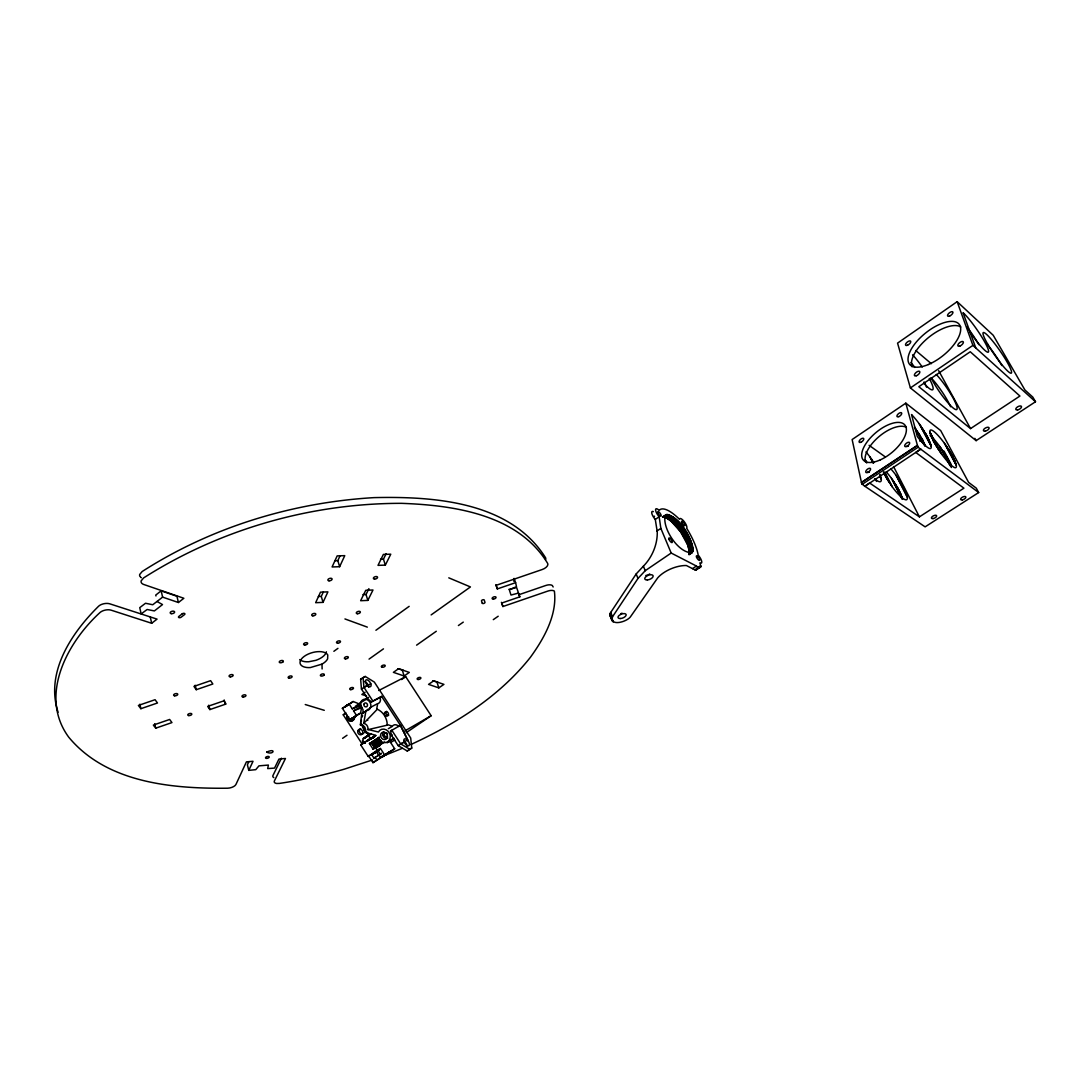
<?xml version="1.0" encoding="UTF-8"?>
<svg xmlns="http://www.w3.org/2000/svg" width="1090" height="1090" viewBox="0 0 1090 1090"><rect width="100%" height="100%" fill="white"/><g stroke="black" fill="none" stroke-linecap="round" stroke-linejoin="round"><path stroke-width="1.5" d="M411.761 748.053L409.731 749.28L400.698 743.911L391.787 730.191L390.506 731.077L391.719 735.655L398.177 745.628L407.21 750.983L411.761 748.053L410.698 738.012L374.333 682.068L365.245 676.454L360.64 679.261L361.444 689.044L367.957 699.072L371.458 701.892L381.582 696.374L400.384 725.313L398.708 726.458A4.605 4.006 61.3 0 0 392.332 726.226L387.209 724.496A15.464 13.393 62.1 0 0 377.304 709.222L363.706 723.406L365.913 710.993L368.447 708.95M665.377 514.971C661.412 527.574 678.62 553.815 692.136 552.644C695.529 541.471 675.882 508.458 662.815 516.755M692.763 551.499L688.894 554.115L689.112 550.586L687.599 544.809L680.664 531.975L671.113 521.183L666.344 517.954L663.088 517.137L666.93 514.48M700.775 566.201L699.93 562.835A6.022 1.948 55.8 0 0 701.66 561.241A6.022 1.948 55.8 0 0 698.2 555.151A43.341 14.184 55.4 0 0 686.686 528.269A5.941 1.907 55.4 0 0 683.989 521.333A5.941 1.907 55.4 0 0 679.492 519.317A37.823 12.317 55.5 0 0 659.123 510.379A6.118 2.003 55.2 0 0 655.567 509.834A6.118 2.003 55.2 0 0 659.15 516.742L660.84 528.364L671.181 553.039L696.415 566.037C701.401 570.969 703.595 561.214 695.188 569.988L686.373 565.519A22.331 10.75 -22.4 0 0 657.638 577.959L630.837 616.259C627.772 621.75 609.582 626.954 612.485 616.831L637.991 578.436L645.226 570.697L671.181 553.039M364.455 738.543L368.502 735.246M374.32 747.154L373.843 745.737M361.281 721.798L361.349 720.177M379.947 743.693L379.511 742.154L380.001 744.075L380.383 743.339M653.387 511.646A6.118 2.017 55.2 0 0 651.834 513.485A6.118 2.017 55.2 0 0 655.281 519.44L657.256 531.852A39.349 30.929 -62.9 0 1 643.386 566.201L636.179 573.953L610.754 612.403L609.841 614.883L610.931 617.035M378.734 739.756C384.906 741.636 378.584 747.209 374.292 746.95L374.32 746.391M374.347 745.996L374.292 746.95M393.585 738.312L388.19 741.99L389.702 741.105L394.689 748.789L384.552 754.798L380.451 748.476L368.229 756.487L360.681 744.824L375.628 735.26L365.205 732.385L365.736 730.082L364.837 727.18L363.106 725.49L360.395 724.836L361.717 713.8L365.913 710.993M361.717 713.8L363.038 713.105L362.984 709.386A5.818 5.041 62.9 0 1 360.79 702.341L361.049 701.728A5.818 5.041 62.9 0 1 364.578 699.262L365.886 699.303A5.818 5.041 62.9 0 1 370.764 706.811L370.328 708.037M376.69 708.977L377.699 703.704A4.592 3.992 62.9 0 0 379.906 697.532L381.582 696.374M378.693 738.38L369.496 743.693L379.279 737.399L369.496 743.693L372.971 749.048C380.492 744.606 379.783 745.151 378.584 739.851M378.407 744.824C376.254 751.133 369.047 742.276 375.11 742.658M378.312 741.159L379.252 742.304M360.64 713.064L361.607 706.606L353.528 710.83L356.43 715.285L360.64 713.064L349.876 719.85L342.369 708.268L353.146 701.51L360.667 704.481L352.247 708.841L348.909 703.677M381.418 743.38L374.701 746.718M379.197 737.426L378.216 737.739A7.003 6.077 61.3 0 0 387.713 741.8A7.003 6.077 61.3 0 0 388.122 731.281A7.003 6.077 61.3 0 0 378.434 732.03L367.861 729.442A4.646 4.019 62.1 0 0 363.965 723.433L363.706 723.406M375.764 746.636L375.287 744.375L373.366 742.944M363.27 738.516L362.507 741.009L363.828 743.039L370.423 738.516L368.216 735.123L363.27 738.516L369.101 734.96L366.826 736.281M326.401 651.806L325.965 653.06A14.456 7.262 -15.8 0 1 315.95 660.308L308.715 661.766A14.456 7.262 -15.8 0 1 299.696 659.573M346.239 706.061L345.04 706.674L349.413 703.69M362.629 715.694L362.016 717.111M376.214 741.077C375.232 745.328 384.756 744.565 376.132 747.44M323.022 602.375L327.913 591.856L320.487 592.17L315.637 602.702L323.022 602.375L321.291 596.394L323.376 591.884M339.63 566.705L344.767 555.641L337.178 555.886L332.082 566.964L339.63 566.705L337.818 560.642L339.93 556.05M373.311 742.535L375.723 740.873L375.628 742.018M248.806 761.76L247.389 764.799L248.779 770.371L255.769 769.663L258.943 765.861L268.399 765.057L267.677 768.586L274.544 768.096L278.958 759.049L285.471 758.49L274.408 780.917A6.308 2.82 -15.3 0 0 276.656 783.478L279.49 783.41A256.981 129.247 -15.7 0 0 344.44 769.118L372.657 759.907M248.779 770.371L253.03 761.283L246.422 761.856L235.944 784.446A6.431 2.875 -14.5 0 1 227.715 788.206C172.152 788.833 106.697 782.988 68.725 737.181C38.504 696.047 67.035 642.691 99.762 612.757A7.862 4.183 -11.5 0 1 102.651 610.918L103.863 610.455A7.862 4.183 -11.5 0 1 111.248 610.209L151.687 623.276L157.042 619.12L109.886 603.86A7.834 4.197 -11.4 0 0 102.514 604.092L101.302 604.541A7.834 4.197 -11.4 0 0 98.427 606.394C71.3 633.167 45.072 672.653 58.097 712.233M391.719 735.655L392.087 734.878M281.438 758.19L273.004 775.426A6.295 2.834 -15.3 0 0 273.835 777.606M356.157 715.844L353.76 717.452L355.98 715.939M157.096 601.517L162.519 604.582L154.385 610.931L147.15 609.487L141.155 613.929L139.752 607.648L145.515 603.26L152.75 604.746L162.614 597.129L178.419 602.511L183.869 598.274L143.73 584.472A7.93 4.333 -12.2 0 1 141.169 580.834L143.648 577.891C220.098 529.209 310.909 503.253 401.502 503.335C453.971 505.229 517.954 514.426 547.684 563.435A6.962 3.57 -20.4 0 1 542.166 569.539L496.182 585.303L497.326 588.927L515.611 582.659L514.071 578.395M367.834 600.399L372.998 589.99L365.75 590.289L360.627 600.713L367.834 600.399L366.036 594.5L368.897 588.668M385.342 565.111L390.779 554.183L383.38 554.415L377.998 565.369L385.342 565.111L383.462 559.143L386.16 553.666M378.72 737.971L373.298 741.227M374.456 736.908L367.603 740.778L375.301 735.709M360.395 724.836L361.226 723.556M378.448 750.588L375.232 752.618L378.23 750.56M375.573 741.813C377.917 749.225 385.465 740.423 374.987 747.468M384.361 755.343L390.247 751.664L381.568 757.346L389.307 752.168M869.057 471.752L868.853 471.956A2.575 2.153 -51.7 0 1 868.117 472.379L867.776 472.379A2.97 1.417 -40.5 0 1 866.305 470.376A2.97 1.417 -40.5 0 1 870.447 468.577A2.97 1.417 -40.5 0 1 867.708 472.406L868.349 472.243A2.97 1.417 -40.5 0 0 869.057 471.752L868.117 472.379M906.934 446.491A3.011 1.444 -39.7 0 0 908.147 445.728L907.929 445.933A2.616 2.18 -49 0 1 907.193 446.369L906.839 446.369A3.011 1.431 -39.2 0 1 904.973 444.856A3.011 1.431 -39.2 0 1 909.074 442.281A3.011 1.431 -39.2 0 1 908.038 445.592L908.038 445.606M384.634 742.058L372.971 749.048L375.573 746.882M178.419 602.511L176.921 596.257L161.143 590.835L155.734 595.099L155.979 595.971M333.867 651.302L337.941 648.359M375.914 630.265L409.159 606.353M378.789 737.848L373.08 741.582M369.047 659.109L383.462 648.85M431.136 614.91L470.444 586.938L448.78 577.836M365.245 676.454L360.64 679.261M416.598 645.157L436.3 631.26M375.9 746.65L380.233 743.584L374.551 743.516M361.444 689.044L367.371 685.365L368.066 685.992A4.047 2.017 54.8 0 0 370.9 684.098L370.559 683.226A4.047 2.017 54.8 0 0 365.94 679.956A4.047 2.017 54.8 0 0 367.371 685.365M458.399 625.537L463.277 622.118M365.068 692.245L361.88 694.48L366.526 695.965M350.544 703.336L353.146 701.51M397.796 668.838L402.987 670.009M362.044 743.857L343.241 714.808L345.911 712.928M355.286 706.375L367.33 697.941M358.324 704.535L361.553 702.273M363.733 700.747L368.529 697.382M357.847 705.966L360.449 704.154M404.131 676.018L409.295 672.407L398.586 668.701L393.408 672.339L404.131 676.018L402.387 670.418M401.57 679.547L405.698 676.658L431.149 715.721L406.134 732.752M493.293 619.651L498.198 616.231M349.876 719.85L356.43 715.285M363.038 713.105L366.553 710.666M957.156 301.671L897.561 343.132L910.395 387.931L976.122 440.646L1035.5 401.747L1032.816 397.114L1024.913 389.975L993.235 335.284L957.156 301.671L972.907 345.38L1035.5 401.747M378.557 745.151L380.614 743.721M655.281 519.44L659.15 516.742M342.601 738.312L347.002 735.26M662.652 517.178L666.494 514.521M663.565 517.137L667.393 514.48M664.069 517.191L667.898 514.548M664.587 517.314L668.429 514.657M665.145 517.478L668.988 514.821M665.731 517.682L669.56 515.039M666.344 517.954L670.173 515.311M666.971 518.268L670.854 515.652M667.611 518.636L671.44 515.992M668.279 519.058L672.108 516.415M668.974 519.521L672.789 516.878M669.669 520.025L673.497 517.396M670.377 520.584L674.206 517.941M432.662 680.882L437.635 681.999M656.929 531.062L660.84 528.364M671.113 521.183L674.928 518.54M671.849 521.81L675.664 519.181M672.585 522.492L676.399 519.862M673.334 523.214L677.149 520.584M674.083 523.963L677.898 521.333M674.833 524.74L678.648 522.124M438.807 687.885L443.903 684.384L433.684 680.855L428.574 684.384L438.807 687.885L437.049 682.394M675.582 525.557L679.397 522.941M676.331 526.402L680.146 523.786M677.081 527.288L680.896 524.658M677.817 528.187L681.631 525.557M678.539 529.1L682.367 526.484M679.261 530.04L683.076 527.424M679.969 531.007L683.784 528.378M680.664 531.975L684.479 529.359M681.332 532.956L685.16 530.353M681.986 533.964L685.814 531.348M682.626 534.958L686.455 532.342M348.609 704.535L349.236 704.099L346.034 705.843M683.253 535.967L687.068 533.351M381.228 743.612L372.971 749.048L375.451 747.359L377.358 750.274L380.451 748.476M683.839 536.975L687.667 534.372M684.411 537.983L688.24 535.381M684.956 538.991L688.785 536.389M387.127 742.862L393.953 738.216M685.474 540L689.302 537.384M368.229 756.487L377.358 750.274M381.146 753.653L373.925 758.122L371.758 754.784L377.917 750.588L380.083 753.939L378.87 754.771L380.614 757.468L383.503 755.792L372.971 762.659L368.325 755.493M910.395 387.931L972.907 345.38M685.964 540.981L689.793 538.378M371.758 754.784L378.993 750.329M381.064 753.612L377.78 755.751M686.414 541.962L690.256 539.359M686.85 542.929L690.679 540.327M687.245 543.883L691.074 541.267M687.599 544.809L691.442 542.207M373.925 758.122L375.137 757.305L376.895 759.989M687.926 545.722L691.769 543.106M688.212 546.608L692.055 543.992M688.471 547.466L692.313 544.85M688.689 548.297L692.531 545.681M380.614 757.468L384.552 754.798M398.177 745.628L407.674 739.797L400.384 725.313L390.506 731.077M688.866 549.087L692.722 546.485M394.689 748.789L372.971 762.659M689.003 549.851L692.859 547.248M920.709 449.148L864.806 486.358L861.7 483.633L852.135 439.529L905.817 403.15L940.697 430.591L968.615 482.393L976.299 488.17L978.67 492.544L925.124 526.851L864.779 486.208L869.616 483.006L919.415 516.851L963.914 488.184L915.736 452.445L920.709 449.148L978.67 492.544M689.112 550.586L692.968 547.97M689.18 551.281L693.036 548.665M689.193 551.935L693.049 549.319M689.18 552.548L693.036 549.932M689.125 553.107L692.995 550.491M689.03 553.638L692.899 551.022M688.73 554.551L692.6 551.922M689.275 554.674L692.136 552.644M906.839 446.369L908.147 445.728M374.865 736.35L375.655 735.818L370.614 738.952M692.518 568.653L696.415 566.037M698.186 567.836L700.788 566.105M695.297 570.016L700.761 566.405M695.393 570.043L700.693 566.759M695.747 570.097L700.475 567.168M372.971 749.048L380.955 743.734M919.783 441.15L922.576 439.297M917.358 445.36L861.386 482.543L917.453 445.483L905.817 403.15M862.081 484.396L918.121 447.213L920.75 449.298M970.536 428.602L1019.927 396.038L970.25 351.757L918.829 386.705L970.536 428.602L938.64 370.655M346.811 705.721L348.16 704.849M374.006 736.908L371.676 738.38L374.429 736.745M376.363 739.156L378.571 737.78M407.21 750.983L409.254 749.743M372.371 737.957L374.224 736.854M381.568 757.346L387.945 753.299M369.496 743.693L374.061 741.009M375.682 740.055L378.244 738.543L377.276 739.183M378.87 754.771L381.473 753.245M375.369 740.233L377.808 738.652M367.603 740.778L372.181 738.094M371.744 738.339L373.489 737.317M375.232 752.618L378.898 750.288M375.151 740.396L375.927 739.947M374.252 740.873L378.244 738.543L377.562 738.87M390.656 742.44L394.921 739.96M373.27 737.494L374.047 737.044M381.527 743.039L375.873 746.296L380.233 743.584L374.933 743.911M404.962 730.859L431.149 715.721M696.319 569.988L696.892 568.49M373.38 745.805L379.061 742.549L375.151 742.889M380.941 741.132L373.461 745.628L372.794 744.715L374.102 745.696M381.214 741.636L375.56 744.879L376.636 744.579M373.747 746.241L381.418 742.14M374.647 746.486L379.702 742.917M375.791 745.982L381.514 742.617M372.303 744.497L378.353 741.064L374.388 742.236M373.816 743.884L380.206 740.287M373.829 746.064L372.181 744.334M374.197 744.238L380.601 740.682M373.243 745.424L378.611 741.8M373.121 742.372L377.045 740.614M372.821 743.176L379.048 739.701M372.671 743.475L379.415 739.783M372.617 743.857L378.298 740.614M373.475 743.598L379.81 739.974M367.289 740.287L370.423 738.516M373.611 736.785L375.805 735.559M388.326 728.679L392.141 726.526M360.681 744.824L363.828 743.039M368.216 735.123L370.954 733.597M368.025 735.518L368.856 735.042M365.504 737.14L368.284 735.587M367.78 729.7L387.209 725.177M364.482 737.971L367.194 736.472M369.851 707.723L377.358 703.759M356.253 715.803L354.536 716.839A3.992 3.447 62.8 0 1 351.389 720.831M353.76 717.452L355.64 716.307M400.698 743.911L404.199 742.058A4.06 2.03 56.2 0 0 408.478 745.887A4.06 2.03 56.2 0 0 408.382 741.323L400.384 725.313M379.906 697.532L371.458 701.892M375.859 745.873L380.233 743.584L375.287 744.375M343.241 714.808L344.822 713.977M378.748 690.515L405.698 676.658M347.179 705.067L349.631 703.813M345.04 706.674L347.547 705.257M342.369 708.268L346.634 706.088M322 664.123L310.337 667.571A14.483 7.235 -15.8 0 1 300.077 661.848L300.513 660.472A14.483 7.235 -15.8 0 1 310.623 653.128L313.062 652.406A14.483 7.235 -15.8 0 1 327.763 654.981L327.627 658.851A14.483 7.235 -15.8 0 1 322 664.123L322.122 668.974M513.881 581.365L514.221 579.212M372.807 700.965L363.924 687.286L370.804 683.839M368.338 685.583L368.093 684.956A4.033 2.03 54.8 0 0 364.918 681.659M410.862 744.538C455.865 723.883 499.329 696.551 530.394 657.311C544.033 638.508 557.399 614.733 554.374 591.08A6.772 3.379 -20.3 0 0 547.902 591.066L502.885 606.531L501.4 602.307M402.196 748.38L381.582 756.678M375.764 745.383L380.233 743.584L377.658 744.307M376.977 740.764L378.353 740.233M352.247 708.841L360.899 705.502M353.528 710.83L361.975 707.574M375.573 741.568L377.413 740.914M140.855 708.691L157.491 702.982L155.066 699.712L138.389 705.434L140.855 708.691L139.874 704.195M196.241 689.697L212.836 684.002L210.629 680.664L193.966 686.387L196.241 689.697L195.178 685.229M519.058 594.663L545.831 585.466A6.758 3.393 -20.3 0 1 552.303 585.494L553.161 586.979M515.611 582.659L516.496 586.624L509.371 589.908L510.992 595.045L518.35 593.124L519.807 596.843L501.781 603.029L502.885 606.531M155.707 728.175L171.961 722.588L169.645 719.468L153.336 725.068L155.707 728.175L154.726 723.746M209.852 709.576L226.066 704.004L223.954 700.816L207.672 706.402L209.852 709.576L208.79 705.189M376.609 742.058L377.508 741.827M378.216 737.739L379.02 737.521M377.603 741.772L378.503 741.554L372.535 744.865M374.388 742.644L376.568 742.889M374.32 742.685L373.775 742.835M374.851 742.808L373.747 743.012L374.619 742.944M375.532 742.672L378.748 742.058M375.737 742.562L377.889 742.222M379.061 742.549L374.143 743.216L379.429 742.985L375.205 743.448M366.812 732.167L365.205 732.385M318.348 596.53L321.291 596.394M362.929 594.622L366.036 594.5M366.567 710.544L366.771 710.544A5.818 5.041 62.9 0 0 370.3 708.078M375.11 743.503L379.824 743.339M334.807 560.737L337.818 560.642M380.533 559.238L383.462 559.143M378.87 745.233L379.797 745.328L377.59 744.552M378.23 744.947L379.797 745.328M305.255 704.535L324.275 710.312M344.944 618.943L367.33 627.131M379.483 745.138L377.453 743.98M377.74 744.129L376.772 743.407M369.837 734.987L364.728 730.995L361.73 725.054M376.513 743.23L375.955 741.241M869.098 445.32L885.148 456.805M915.723 350.517L931.323 363.692M408.382 741.323L407.115 739.81A4.06 2.03 56.2 0 0 403.927 741.186L404.199 742.058M508.921 589.322L516.646 587.605L519.807 596.843M890.966 469A22.386 4.878 55.8 0 1 896.048 475.308L903.855 487.789L907.357 497.312A22.386 4.878 55.8 0 1 892.315 486.93L883.54 472.501M886.374 472.038A22.359 4.932 55.8 0 1 891.47 478.346L898.337 489.083L902.302 498.212L893.95 481.875M865.978 451.887A22.945 5.137 55.6 0 1 869.929 456.901L873.69 462.378M866.55 461.819L865.256 460.021L866.768 463.018M944.471 443.357L952.469 455.933L956.325 465.389A22.686 4.265 55.7 0 1 941.828 454.38L933.68 441.532L929.92 432.103A22.686 4.265 55.7 0 1 944.471 443.357L956.325 465.389M930.111 435.401A22.658 4.319 55.7 0 1 939.771 446.464L947.741 459.04L951.366 467.528M919.265 423.86L927.413 436.736L931.201 446.3A23.258 4.496 55.5 0 1 917.29 436.518L911.513 414.541A23.258 4.496 55.5 0 1 919.265 423.86L931.201 446.3M918.271 432.621L925.451 446.151L914.456 427.076L923.175 443.535M378.012 741.323L377.658 740.819M378.707 741.745L379.129 742.372L378.939 741.609M376.541 751.991L378.693 755.329M974.842 438.33L976.122 440.646M951.516 454.203L953.341 457.596M949.376 450.606L954.786 460.675M948.205 448.78L955.358 462.051M946.992 446.941L955.794 463.305M945.752 445.129L956.121 464.422M944.063 451.137L951.202 464.476M945.752 455.525L949.376 462.283M944.649 453.713L950.044 463.781M942.278 450.047L951.039 466.411M941.038 448.235L950.562 466.043M939.771 446.464L949.99 465.553M929.92 432.103L941.828 454.38M930.097 433.043L940.52 452.554M930.397 434.147L939.253 450.701M930.833 435.387L938.013 448.835M931.378 436.763L936.828 446.955M932.808 439.842L934.648 443.289M925.396 433.139L929.062 440.033M923.08 429.419L930.288 442.949M921.84 427.539L930.724 444.202M920.573 425.686L931.024 445.333M921.636 438.166L923.462 441.627M919.456 434.501L924.892 444.747M917.044 430.754L924.402 444.638M915.764 428.901L924.688 445.742M918.121 447.213L917.453 445.483M893.541 466.547L919.415 516.851M901.934 484.287L905.409 491.045M899.727 480.663L906.539 493.92M898.542 478.851L906.934 495.187M897.315 477.066L907.207 496.318M896.048 475.308L907.357 497.312M897.329 487.298L900.79 494.056M896.266 485.5L901.416 495.555M895.135 483.688L901.921 496.945M892.724 480.091L902.575 499.343M891.47 478.346L901.961 498.879M884.753 472.093L892.315 486.93M884.917 473.142L891.034 485.132M884.412 472.774L889.781 483.306M884.004 472.488L888.568 481.453M883.69 472.311L887.41 479.586M883.527 472.27L886.32 477.747M871.223 458.699L873.526 463.223M879.644 475.294L881.306 479.314A22.945 5.137 55.6 0 1 874.602 478.728M869.929 456.901L872.967 462.869M879.794 476.33L881.306 479.314M643.386 566.201L645.226 570.697M636.179 573.953L637.991 578.436M368.093 684.956L368.434 685.828A4.033 2.03 54.8 0 1 368.611 687.368M610.754 612.403L612.485 616.831M610.373 613.057L612.09 617.485M610.209 613.37L611.94 617.798M610.087 613.684L613.18 621.791M609.978 613.997L612.893 621.627M609.869 614.596L611.844 619.788M609.855 615.169L612.212 621.055M970.073 332.191L963.042 312.653A25.233 3.556 55.1 0 1 981.967 337.287A25.233 3.556 55.1 0 1 987.295 352.07A25.233 3.556 55.1 0 1 970.073 332.191L975.809 347.983M880.052 474.491L881.183 478.319M495.827 584.662L497.326 588.927M875.842 479.014L876.455 481.439M379.729 742.903L380.001 744.075M224.172 699.971L225.249 704.358M161.143 590.835L162.614 597.129M150.27 617.049L151.687 623.276M363.106 677.517L363.924 687.286M986.069 342.996A24.579 3.461 55.3 0 1 987.445 344.631M988.153 345.503A24.579 3.461 55.3 0 1 1001.86 365.559M912.044 366.799A31.842 14.333 -38.9 0 1 915.477 351.934L916.227 350.762A31.842 14.333 -38.9 0 1 960.835 326.932M929.252 378.394A24.866 4.36 55.2 0 1 923.911 383.298M912.589 354.795A24.866 4.36 55.2 0 1 922.222 367.017M911.036 362.561A24.825 4.442 55.2 0 1 914.81 367.439M924.061 381.936A24.825 4.442 55.2 0 1 926.568 387.154M936.269 374.456A24.266 4.142 55.4 0 1 955.249 402.292A24.266 4.142 55.4 0 1 950.48 405.521A24.266 4.142 55.4 0 1 931.16 377.903M931.187 377.917A24.225 4.224 55.4 0 1 950.589 406.761M967.048 327A25.193 3.638 55.2 0 1 978.834 344.672M622.063 613.139A4.319 2.057 -21.3 0 1 620.837 613.684M649.749 573.899A4.442 2.18 -22.1 0 1 649.013 574.375M647.773 574.961A4.442 2.18 -22.1 0 1 645.825 575.452M654.518 516.592A2.752 0.913 55.2 0 1 654.245 516.101M545.559 559.633A6.949 3.583 -20.4 0 0 545.559 557.753C510.147 501.523 434.12 496.236 374.034 497.626C292.297 502.435 211.242 527.178 142.177 571.514L139.711 574.457A7.902 4.346 -12.1 0 0 140.079 576.61M141.373 577.714A7.902 4.346 -12.1 0 1 140.624 577.21M363.719 733.27A2.848 2.453 62 0 1 359.795 732.589A2.848 2.453 62 0 1 360.681 728.583M363.638 729.51A2.848 2.453 62 0 1 364.278 730.763M388.639 715.312A2.303 2.003 62.1 0 1 386.609 711.293M369.469 734.524A14.77 12.808 62.1 0 1 366.635 732.317M365.395 730.954A14.77 12.808 62.1 0 1 362.112 724.414M403.899 740.968A4.047 2.03 56.2 0 1 404.608 741.513L405.289 742.208A4.047 2.03 56.2 0 1 406.938 746.364M387.4 736.186A2.044 1.771 61.3 0 1 384.28 735.15A2.044 1.771 61.3 0 1 386.364 732.848M386.732 733.011A2.044 1.771 61.3 0 1 387.59 733.911M352.056 717.751A2.003 1.717 62.8 0 1 349.958 719.223A2.003 1.717 62.8 0 1 348.582 716.593M350.49 720.681A3.992 3.447 62.8 0 1 349.236 720.013M348.241 718.923A3.992 3.447 62.8 0 1 347.642 717.561M387.808 738.121A3.842 3.338 61.3 0 1 383.653 731.717M367.344 720.231A8.093 6.99 62.1 0 1 367.78 720.449M353.719 716.77A3.992 3.447 62.8 0 1 349.931 721.158A3.992 3.447 62.8 0 1 347.124 715.19M865.651 462.174A27.141 12.821 -40.1 0 1 878.799 436.777A27.141 12.821 -40.1 0 1 906.389 427.348M266.668 752.168C273.631 755.493 276.574 747.617 266.75 752.059M282.964 661.903L282.46 662.27A2.085 1.049 -15.2 0 1 279.871 662.666A2.085 1.049 -15.2 0 1 279.626 661.344L280.13 660.976A2.085 1.049 -15.2 0 1 282.719 660.581A2.085 1.049 -15.2 0 1 282.964 661.903M323.921 675.241L323.43 675.596A2.017 0.995 -16 0 1 320.406 675.582A2.017 0.995 -16 0 1 322.763 673.893A2.017 0.995 -16 0 1 323.921 675.241M182.207 613.833L178.869 616.422A1.581 0.845 -13 0 0 178.978 617.608A1.581 0.845 -13 0 0 181.172 617.185L184.51 614.61A1.581 0.845 -13.1 0 0 184.401 613.411A1.581 0.845 -13.1 0 0 182.207 613.833M365.177 742.999L362.507 741.009L365.164 742.999M482.27 603.192L481.521 600.999A1.431 0.722 -19.1 0 1 482.652 599.841A1.431 0.722 -19.1 0 1 484.246 600.059L484.968 602.266A1.431 0.722 -19.1 0 1 483.851 603.41A1.431 0.722 -19.1 0 1 482.27 603.192M987.526 343.827A24.62 3.379 55.3 0 0 1011.22 373.175A24.62 3.379 55.3 0 0 993.14 341.647A24.62 3.379 55.3 0 0 987.526 343.827M1017.719 409.894A3.202 1.499 -28.7 0 0 1021.48 406.488A3.202 1.499 -28.7 0 0 1016.738 407.496A3.202 1.499 -28.7 0 0 1017.719 409.894M928.394 364.51A31.883 14.279 -39 0 0 959.568 324.847A31.883 14.279 -39 0 0 915.069 343.541A31.883 14.279 -39 0 0 928.394 364.51M949.717 315.977A3.27 1.431 -38.6 0 0 952.81 311.944A3.27 1.431 -38.6 0 0 948.218 313.988A3.27 1.431 -38.6 0 0 949.717 315.977M985.401 431.095A3.161 1.472 -28.1 0 0 989.066 427.77A3.161 1.472 -28.1 0 0 984.338 428.779A3.161 1.472 -28.1 0 0 985.401 431.095M916.54 375.696A3.297 1.499 -39.3 0 0 919.715 371.54A3.297 1.499 -39.3 0 0 915.096 373.516A3.297 1.499 -39.3 0 0 916.54 375.696M960.072 345.952A3.365 1.526 -38.5 0 0 963.247 341.783A3.365 1.526 -38.5 0 0 958.492 343.827A3.365 1.526 -38.5 0 0 960.072 345.952M907.575 345.217A3.216 1.417 -39.4 0 0 910.654 341.211A3.216 1.417 -39.4 0 0 906.199 343.173A3.216 1.417 -39.4 0 0 907.575 345.217M696.605 557.344A2.739 0.886 55.8 0 0 699.548 560.355A2.739 0.886 55.8 0 0 697.927 556.554A2.739 0.886 55.8 0 0 696.605 557.344M647.419 579.948A4.442 2.166 -22.1 0 0 653.114 575.779A4.442 2.166 -22.1 0 0 646.343 576.337A4.442 2.166 -22.1 0 0 647.419 579.948M620.66 618.52A4.319 2.057 -21.3 0 0 626.123 614.528A4.319 2.057 -21.3 0 0 619.461 615.169A4.319 2.057 -21.3 0 0 620.66 618.52M669.042 539.427A2.78 0.927 55.5 0 0 672.067 542.561A2.78 0.927 55.5 0 0 670.486 538.719A2.78 0.927 55.5 0 0 669.042 539.427M681.795 522.696A2.698 0.858 55.4 0 0 684.711 525.707A2.698 0.858 55.4 0 0 683.13 521.987A2.698 0.858 55.4 0 0 681.795 522.696M657.965 513.077A2.752 0.899 55.2 0 0 660.976 516.156A2.752 0.899 55.2 0 0 659.382 512.382A2.752 0.899 55.2 0 0 657.965 513.077M266.587 758.381A1.921 0.886 -15.1 0 0 269.23 756.923A1.921 0.886 -15.1 0 0 266.273 756.896A1.921 0.886 -15.1 0 0 266.587 758.381M171.239 613.643A2.262 1.199 -12.9 0 0 174.632 612.103A2.262 1.199 -12.9 0 0 171.362 611.504A2.262 1.199 -12.9 0 0 171.239 613.643M493.402 599.091A2.03 1.022 -19.3 0 0 496.018 597.252A2.03 1.022 -19.3 0 0 492.857 597.388A2.03 1.022 -19.3 0 0 493.402 599.091M188.706 715.571A2.071 0.995 -13.6 0 0 191.813 714.182A2.071 0.995 -13.6 0 0 188.856 713.773A2.071 0.995 -13.6 0 0 188.706 715.571M304.75 644.994A2.098 1.063 -15.6 0 0 307.653 643.318A2.098 1.063 -15.6 0 0 304.478 643.155A2.098 1.063 -15.6 0 0 304.75 644.994M174.604 695.788A2.112 1.036 -13.3 0 0 177.765 694.371A2.112 1.036 -13.3 0 0 174.727 693.921A2.112 1.036 -13.3 0 0 174.604 695.788M418.124 679.506A1.948 0.927 -17.7 0 0 420.89 677.98A1.948 0.927 -17.7 0 0 418.042 677.857A1.948 0.927 -17.7 0 0 418.124 679.506M350.735 689.629A1.976 0.954 -16.5 0 0 353.501 688.076A1.976 0.954 -16.5 0 0 350.544 687.967A1.976 0.954 -16.5 0 0 350.735 689.629M382.399 667.257A1.989 0.967 -17.1 0 0 385.22 665.677A1.989 0.967 -17.1 0 0 382.263 665.54A1.989 0.967 -17.1 0 0 382.399 667.257M345.489 658.864A2.03 1.008 -16.4 0 0 348.337 657.243A2.03 1.008 -16.4 0 0 345.285 657.093A2.03 1.008 -16.4 0 0 345.489 658.864M243.152 697A2.044 0.995 -14.5 0 0 245.959 695.406A2.044 0.995 -14.5 0 0 242.784 695.311A2.044 0.995 -14.5 0 0 243.152 697M289.286 678.157A2.044 1.008 -15.4 0 0 292.106 676.549A2.044 1.008 -15.4 0 0 288.986 676.427A2.044 1.008 -15.4 0 0 289.286 678.157M337.6 643.155A2.071 1.049 -16.3 0 0 340.502 641.506A2.071 1.049 -16.3 0 0 337.382 641.342A2.071 1.049 -16.3 0 0 337.6 643.155M357.411 613.711A2.112 1.09 -16.7 0 0 360.368 612.008A2.112 1.09 -16.7 0 0 357.22 611.803A2.112 1.09 -16.7 0 0 357.411 613.711M374.51 579.062A2.153 1.145 -17.1 0 0 377.562 577.305A2.153 1.145 -17.1 0 0 374.347 577.046A2.153 1.145 -17.1 0 0 374.51 579.062M230.29 676.836A2.098 1.049 -14.2 0 0 233.151 675.187A2.098 1.049 -14.2 0 0 229.895 675.064A2.098 1.049 -14.2 0 0 230.29 676.836M312.844 615.836A2.139 1.117 -15.8 0 0 315.814 614.12A2.139 1.117 -15.8 0 0 312.571 613.915A2.139 1.117 -15.8 0 0 312.844 615.836M329.044 580.807A2.194 1.172 -16.1 0 0 332.109 579.022A2.194 1.172 -16.1 0 0 328.798 578.776A2.194 1.172 -16.1 0 0 329.044 580.807M384.402 713.296A2.303 2.003 62.1 0 0 387.114 716.157A2.303 2.003 62.1 0 0 387.795 712.451A2.303 2.003 62.1 0 0 384.402 713.296M363.883 704.317A2.03 1.771 62.9 0 0 366.281 706.838A2.03 1.771 62.9 0 0 366.867 703.554A2.03 1.771 62.9 0 0 363.883 704.317M357.752 731.199A2.848 2.466 62 0 0 361.117 734.755A2.848 2.466 62 0 0 361.935 730.177A2.848 2.466 62 0 0 357.752 731.199M380.546 735.505A3.856 3.338 61.3 0 0 385.806 739.279A3.856 3.338 61.3 0 0 385.683 732.834A3.856 3.338 61.3 0 0 380.546 735.505M898.909 416.612A2.943 1.363 -39.8 0 0 901.594 412.892A2.943 1.363 -39.8 0 0 897.465 414.759A2.943 1.363 -39.8 0 0 898.909 416.612M880.339 459.857A27.182 12.767 -40.1 0 0 904.986 425.127A27.182 12.767 -40.1 0 0 866.795 442.349A27.182 12.767 -40.1 0 0 880.339 459.857M860.977 442.227A2.889 1.335 -40.6 0 0 863.662 438.521A2.889 1.335 -40.6 0 0 859.642 440.333A2.889 1.335 -40.6 0 0 860.977 442.227M933.135 518.581A2.848 1.267 -26.3 0 0 936.623 515.733A2.848 1.267 -26.3 0 0 932.386 516.496A2.848 1.267 -26.3 0 0 933.135 518.581M962.279 499.888A2.875 1.294 -26.9 0 0 965.835 496.986A2.875 1.294 -26.9 0 0 961.584 497.735A2.875 1.294 -26.9 0 0 962.279 499.888"/></g></svg>
